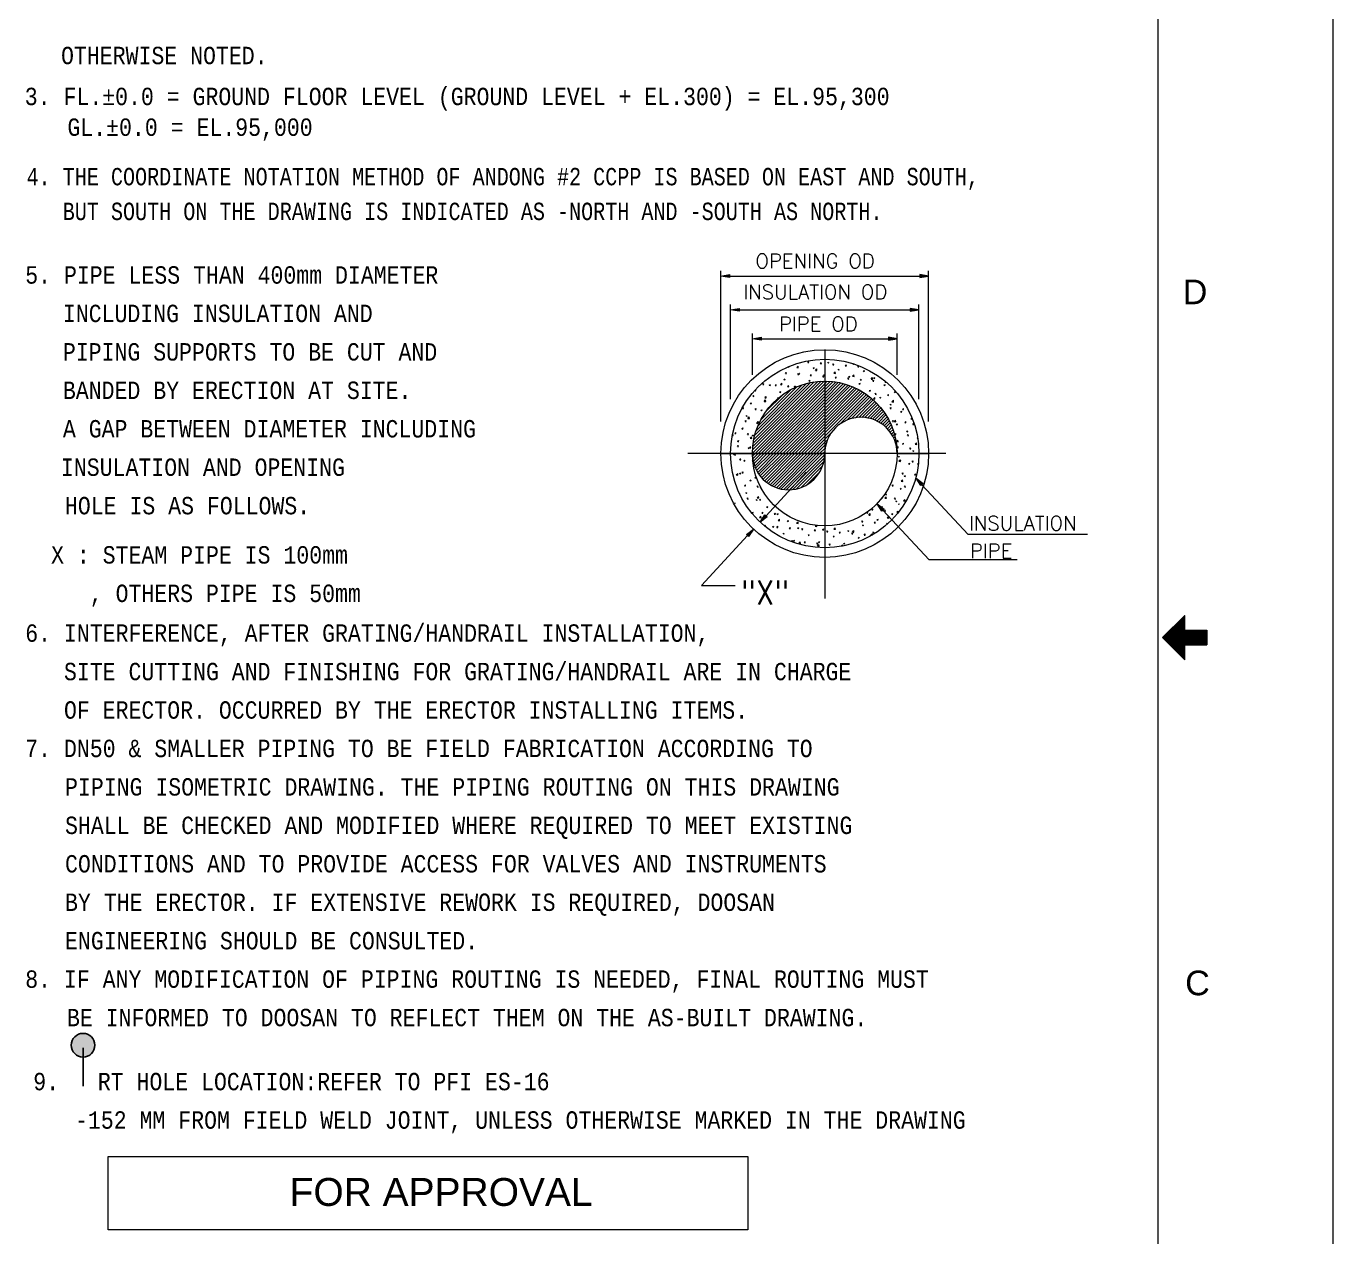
# Model space of a CAD drawing. Header units: inches. Extents: x 947 to 1788, y 0 to 594.
# Drawn here: x 1600.2 to 1787.9, y 211.4 to 385.2 of the extents above; entities that cross this region are included whole.
import ezdxf
from ezdxf.enums import TextEntityAlignment as Align

# ---------------------------------------------------------------- set-up
doc = ezdxf.new("R2010")
doc.units = ezdxf.units.IN
doc.header["$MEASUREMENT"] = 0
for name, color, linetype in [('1', 7, 'Continuous'), ('13', 7, 'Continuous'), ('2', 2, 'Continuous'), ('3', 3, 'Continuous'), ('4', 4, 'Continuous'), ('BG 0 -1', 7, 'Continuous'), ('FRAME', 7, 'Continuous')]:
    doc.layers.add(name, color=color, linetype=linetype)
doc.styles.add('Arial', font='arial.ttf')
doc.styles.add('MONOTXT', font='MONOTXT.shx', dxfattribs={"width": 0.8})
doc.styles.add('ROMANS', font='romans.shx', dxfattribs={"width": 0.8})

msp = doc.modelspace()

# ---------------------------------------------------------------- hatches: boundary and pattern name
at = {"linetype": 'Continuous'}
msp.add_hatch(color=2, dxfattribs=at).paths.add_polyline_path([(1608.42, 240.59), (1608.57, 240.58), (1608.71, 240.56), (1608.86, 240.53), (1609, 240.49), (1609.13, 240.43), (1609.27, 240.36), (1609.39, 240.28), (1609.51, 240.19), (1609.62, 240.09), (1609.72, 239.98), (1609.81, 239.87), (1609.89, 239.74), (1609.95, 239.61), (1610.01, 239.47), (1610.06, 239.33), (1610.09, 239.19), (1610.11, 239.04), (1610.11, 238.89), (1610.11, 238.75), (1610.09, 238.6), (1610.06, 238.45), (1610.01, 238.31), (1609.95, 238.18), (1609.89, 238.05), (1609.81, 237.92), (1609.72, 237.8), (1609.62, 237.69), (1609.51, 237.59), (1609.39, 237.5), (1609.27, 237.43), (1609.13, 237.36), (1609, 237.3), (1608.86, 237.26), (1608.71, 237.22), (1608.57, 237.2), (1608.42, 237.2), (1608.27, 237.2), (1608.12, 237.22), (1607.98, 237.26), (1607.84, 237.3), (1607.7, 237.36), (1607.57, 237.43), (1607.45, 237.5), (1607.33, 237.59), (1607.22, 237.69), (1607.12, 237.8), (1607.03, 237.92), (1606.95, 238.05), (1606.88, 238.18), (1606.82, 238.31), (1606.78, 238.45), (1606.75, 238.6), (1606.73, 238.75), (1606.72, 238.89), (1606.73, 239.04), (1606.75, 239.19), (1606.78, 239.33), (1606.82, 239.47), (1606.88, 239.61), (1606.95, 239.74), (1607.03, 239.87), (1607.12, 239.98), (1607.22, 240.09), (1607.33, 240.19), (1607.45, 240.28), (1607.57, 240.36), (1607.7, 240.43), (1607.84, 240.49), (1607.98, 240.53), (1608.12, 240.56), (1608.27, 240.58)])
at = {"layer": '13', "linetype": 'Continuous', "lineweight": 0}
for points in [[(1701.26, 349.53), (1701.26, 349.12), (1700.01, 349.33)], [(1728.59, 349.53), (1728.59, 349.12), (1729.84, 349.33)], [(1702.64, 344.68), (1702.64, 344.27), (1701.39, 344.47)], [(1727.19, 344.68), (1727.19, 344.27), (1728.44, 344.47)], [(1705.78, 340.54), (1705.78, 340.12), (1704.53, 340.33)], [(1724.07, 340.54), (1724.07, 340.12), (1725.32, 340.33)]]:
    msp.add_hatch(color=4, dxfattribs=at).paths.add_polyline_path(points)
at = {"layer": '4', "linetype": 'Continuous', "lineweight": 0}
for points in [[(1728.72, 319.23), (1728.03, 320.29), (1729.03, 319.52)], [(1723.12, 315.58), (1722.43, 316.64), (1723.43, 315.87)], [(1706.64, 314.77), (1705.64, 313.99), (1706.34, 315.06)], [(1703.69, 312.21), (1704.69, 312.98), (1703.99, 311.93)]]:
    msp.add_hatch(color=4, dxfattribs=at).paths.add_polyline_path(points)

# ---------------------------------------------------------------- linework, layer by layer
at = {"color": 4, "linetype": 'Continuous', "lineweight": 0}
for p, q in [((1714.92, 338.76), (1714.92, 323.83)), ((1709.66, 336.29), (1709.77, 336.22)), ((1709.77, 336.22), (1709.82, 336.37)), ((1710.91, 336.19), (1711.09, 336.39)), ((1710.91, 336.19), (1711.12, 336.16)), ((1711.12, 336.16), (1711.09, 336.39)), ((1712.49, 336.91), (1712.61, 337.06)), ((1712.49, 336.91), (1712.64, 336.89)), ((1712.64, 336.89), (1712.61, 337.06)), ((1713.24, 336.11), (1713.42, 336.17)), ((1713.24, 336.11), (1713.37, 336.02)), ((1713.37, 336.02), (1713.42, 336.17)), ((1713.57, 335.78), (1713.77, 335.98)), ((1713.79, 335.74), (1713.77, 335.98)), ((1714.28, 336.76), (1714.41, 336.89)), ((1714.28, 336.76), (1714.43, 336.74)), ((1714.43, 336.74), (1714.41, 336.89)), ((1715.34, 336.91), (1715.52, 336.98)), ((1715.34, 336.91), (1715.47, 336.83)), ((1715.47, 336.83), (1715.52, 336.98)), ((1716.08, 336.59), (1716.19, 336.74)), ((1716.08, 336.59), (1716.23, 336.58)), ((1716.23, 336.58), (1716.19, 336.74)), ((1716.83, 335.91), (1717.01, 335.97)), ((1716.83, 335.91), (1716.96, 335.82)), ((1716.96, 335.82), (1717.01, 335.97)), ((1717.87, 336.43), (1717.99, 336.58)), ((1717.87, 336.43), (1718.02, 336.42)), ((1718.02, 336.42), (1717.99, 336.58)), ((1718.93, 336.71), (1718.99, 336.73)), ((1718.93, 336.71), (1719.06, 336.63)), ((1719.06, 336.63), (1719.08, 336.71)), ((1719.67, 336.28), (1719.78, 336.42)), ((1719.67, 336.28), (1719.81, 336.27)), ((1719.81, 336.27), (1719.78, 336.42)), ((1704.53, 323.91), (1714.84, 334.23)), ((1704.54, 324.37), (1714.39, 334.22)), ((1704.58, 324.84), (1713.92, 334.18)), ((1704.64, 325.34), (1713.42, 334.12)), ((1704.73, 325.88), (1712.88, 334.03)), ((1709.04, 334.49), (1709.22, 334.56)), ((1709.04, 334.49), (1709.17, 334.41)), ((1709.17, 334.41), (1709.22, 334.56)), ((1709.26, 335.34), (1709.37, 335.48)), ((1709.26, 335.34), (1709.41, 335.33)), ((1709.41, 335.33), (1709.37, 335.48)), ((1711.04, 335.18), (1711.17, 335.33)), ((1711.04, 335.18), (1711.19, 335.17)), ((1711.14, 335.29), (1711.32, 335.37)), ((1711.14, 335.29), (1711.27, 335.22)), ((1711.19, 335.17), (1711.17, 335.33)), ((1711.27, 335.22), (1711.32, 335.37)), ((1712.63, 334.29), (1712.81, 334.36)), ((1712.63, 334.29), (1712.76, 334.21)), ((1712.76, 334.21), (1712.81, 334.36)), ((1712.83, 335.03), (1712.96, 335.17)), ((1712.83, 335.03), (1712.98, 335.02)), ((1712.98, 335.02), (1712.96, 335.17)), ((1713.57, 335.78), (1713.79, 335.74)), ((1714.63, 334.87), (1714.76, 335.02)), ((1714.63, 334.87), (1714.78, 334.86)), ((1714.73, 335.09), (1714.91, 335.17)), ((1714.73, 335.09), (1714.86, 335.02)), ((1714.78, 334.86), (1714.76, 335.02)), ((1714.86, 335.02), (1714.91, 335.17)), ((1714.92, 333.86), (1715.28, 334.22)), ((1714.92, 333.42), (1715.71, 334.19)), ((1714.92, 332.98), (1716.11, 334.16)), ((1714.92, 332.53), (1716.49, 334.11)), ((1714.92, 332.09), (1716.87, 334.04)), ((1716.24, 335.37), (1716.43, 335.57)), ((1716.24, 335.37), (1716.46, 335.33)), ((1716.33, 334.13), (1716.41, 334.16)), ((1716.39, 334.12), (1716.41, 334.16)), ((1716.42, 334.72), (1716.54, 334.86)), ((1716.42, 334.72), (1716.57, 334.71)), ((1716.46, 335.33), (1716.43, 335.57)), ((1716.57, 334.71), (1716.54, 334.86)), ((1718.22, 334.56), (1718.33, 334.71)), ((1718.22, 334.56), (1718.37, 334.54)), ((1718.33, 334.89), (1718.51, 334.97)), ((1718.33, 334.89), (1718.46, 334.82)), ((1718.37, 334.54), (1718.33, 334.71)), ((1718.46, 334.82), (1718.51, 334.97)), ((1718.91, 334.96), (1719.11, 335.16)), ((1718.91, 334.96), (1719.13, 334.92)), ((1719.13, 334.92), (1719.11, 335.16)), ((1720.01, 334.41), (1720.13, 334.54)), ((1720.01, 334.41), (1720.16, 334.38)), ((1720.16, 334.38), (1720.13, 334.54)), ((1720.43, 335.71), (1720.61, 335.77)), ((1720.43, 335.71), (1720.56, 335.62)), ((1720.56, 335.62), (1720.61, 335.77)), ((1721.57, 334.54), (1721.77, 334.74)), ((1721.57, 334.54), (1721.79, 334.51)), ((1721.79, 334.51), (1721.77, 334.74)), ((1721.81, 334.24), (1721.92, 334.38)), ((1721.81, 334.24), (1721.96, 334.23)), ((1721.92, 334.69), (1722.09, 334.77)), ((1721.92, 334.69), (1722.04, 334.62)), ((1721.96, 334.23), (1721.92, 334.38)), ((1722.04, 334.62), (1722.09, 334.77)), ((1723.59, 334.08), (1723.66, 334.17)), ((1723.59, 334.08), (1723.74, 334.07)), ((1723.74, 334.07), (1723.74, 334.09)), ((1704.57, 332.06), (1704.68, 332.19)), ((1704.72, 332.04), (1704.68, 332.19)), ((1704.86, 332.87), (1704.97, 332.79)), ((1704.87, 326.46), (1712.31, 333.89)), ((1704.88, 332.89), (1705.02, 332.94)), ((1704.91, 323.83), (1714.92, 333.86)), ((1704.97, 332.79), (1705.02, 332.94)), ((1705.06, 327.08), (1711.68, 333.71)), ((1705.31, 327.78), (1710.98, 333.46)), ((1705.34, 323.83), (1714.92, 333.42)), ((1705.69, 328.61), (1710.16, 333.07)), ((1705.78, 323.83), (1714.92, 332.98)), ((1706.01, 333.77), (1706.13, 333.92)), ((1706.01, 333.77), (1706.16, 333.76)), ((1706.16, 333.76), (1706.13, 333.92)), ((1706.23, 323.83), (1714.92, 332.53)), ((1706.34, 329.71), (1709.06, 332.42)), ((1706.94, 333.68), (1707.12, 333.76)), ((1706.94, 333.68), (1707.07, 333.61)), ((1707.07, 333.61), (1707.12, 333.76)), ((1707.81, 333.62), (1707.92, 333.76)), ((1707.81, 333.62), (1707.96, 333.61)), ((1707.96, 333.61), (1707.92, 333.76)), ((1708.43, 332.68), (1708.61, 332.74)), ((1708.43, 332.68), (1708.56, 332.59)), ((1708.56, 332.59), (1708.61, 332.74)), ((1708.57, 333.76), (1708.76, 333.96)), ((1708.57, 333.76), (1708.78, 333.72)), ((1708.78, 333.72), (1708.76, 333.96)), ((1709.59, 333.46), (1709.72, 333.61)), ((1709.59, 333.46), (1709.74, 333.44)), ((1709.74, 333.44), (1709.72, 333.61)), ((1710.53, 333.48), (1710.71, 333.56)), ((1710.53, 333.48), (1710.66, 333.41)), ((1710.66, 333.41), (1710.71, 333.56)), ((1714.92, 331.64), (1717.24, 333.97)), ((1714.92, 331.21), (1717.59, 333.88)), ((1714.92, 330.77), (1717.94, 333.78)), ((1714.92, 330.32), (1718.27, 333.67)), ((1714.92, 329.88), (1718.59, 333.56)), ((1714.92, 329.44), (1718.92, 333.43)), ((1714.92, 328.99), (1719.22, 333.29)), ((1714.92, 328.56), (1719.52, 333.16)), ((1714.92, 328.12), (1719.82, 333.01)), ((1714.92, 327.67), (1720.09, 332.84)), ((1714.92, 327.23), (1720.38, 332.68)), ((1714.92, 326.79), (1720.64, 332.51)), ((1714.92, 326.34), (1720.91, 332.33)), ((1717.04, 328.03), (1721.17, 332.14)), ((1719.82, 333.89), (1719.99, 333.96)), ((1719.82, 333.89), (1719.94, 333.81)), ((1719.94, 333.81), (1719.99, 333.96)), ((1720.46, 332.63), (1720.48, 332.67)), ((1720.48, 332.62), (1720.48, 332.67)), ((1721.32, 332.88), (1721.49, 332.96)), ((1721.32, 332.88), (1721.43, 332.81)), ((1721.43, 332.81), (1721.49, 332.96)), ((1722.14, 332.37), (1722.27, 332.51)), ((1722.14, 332.37), (1722.29, 332.34)), ((1722.29, 332.34), (1722.27, 332.51)), ((1723.42, 333.69), (1723.59, 333.76)), ((1723.42, 333.69), (1723.54, 333.61)), ((1723.54, 333.61), (1723.59, 333.76)), ((1723.94, 332.21), (1724.07, 332.34)), ((1723.94, 332.21), (1724.09, 332.19)), ((1724.09, 332.19), (1724.07, 332.34)), ((1724.91, 332.68), (1725.08, 332.76)), ((1724.91, 332.68), (1725.03, 332.61)), ((1725.03, 332.61), (1725.08, 332.76)), ((1703.12, 330.33), (1703.24, 330.47)), ((1703.12, 330.33), (1703.27, 330.32)), ((1703.27, 330.32), (1703.24, 330.47)), ((1704.23, 331.07), (1704.41, 331.13)), ((1704.23, 331.07), (1704.36, 330.98)), ((1704.36, 330.98), (1704.41, 331.13)), ((1704.57, 332.06), (1704.72, 332.04)), ((1704.91, 330.17), (1705.03, 330.32)), ((1705.06, 330.16), (1705.03, 330.32)), ((1706.23, 331.32), (1706.42, 331.53)), ((1706.23, 331.32), (1706.46, 331.29)), ((1706.33, 331.87), (1706.51, 331.94)), ((1706.33, 331.87), (1706.46, 331.79)), ((1706.36, 331.89), (1706.48, 332.04)), ((1706.36, 331.89), (1706.51, 331.88)), ((1706.46, 331.29), (1706.42, 331.53)), ((1706.46, 331.79), (1706.51, 331.94)), ((1706.51, 331.88), (1706.48, 332.04)), ((1706.67, 323.83), (1714.92, 332.09)), ((1707.11, 323.83), (1714.92, 331.64)), ((1707.56, 323.83), (1714.92, 331.21)), ((1707.99, 323.83), (1714.92, 330.77)), ((1708.16, 331.73), (1708.27, 331.88)), ((1708.16, 331.73), (1708.17, 331.73)), ((1708.28, 331.83), (1708.27, 331.88)), ((1708.43, 323.83), (1714.92, 330.32)), ((1718.07, 328.62), (1721.42, 331.96)), ((1718.76, 328.86), (1721.66, 331.76)), ((1719.32, 328.97), (1721.89, 331.54)), ((1719.81, 329.02), (1722.12, 331.33)), ((1720.26, 329.03), (1722.34, 331.12)), ((1720.67, 329.01), (1722.56, 330.88)), ((1721.06, 328.94), (1722.77, 330.66)), ((1721.42, 328.87), (1722.97, 330.42)), ((1721.91, 331.69), (1722.11, 331.89)), ((1721.91, 331.69), (1722.13, 331.66)), ((1722.13, 331.66), (1722.11, 331.89)), ((1722.81, 331.88), (1722.98, 331.94)), ((1722.81, 331.88), (1722.93, 331.79)), ((1722.93, 331.79), (1722.98, 331.94)), ((1724.29, 330.87), (1724.47, 330.94)), ((1724.29, 330.87), (1724.42, 330.79)), ((1724.29, 330.33), (1724.41, 330.47)), ((1724.29, 330.33), (1724.44, 330.31)), ((1724.44, 330.31), (1724.41, 330.47)), ((1724.42, 330.79), (1724.47, 330.94)), ((1724.57, 331.28), (1724.77, 331.48)), ((1724.57, 331.28), (1724.79, 331.24)), ((1724.79, 331.24), (1724.77, 331.48)), ((1726.08, 330.17), (1726.21, 330.31)), ((1726.23, 330.16), (1726.21, 330.31)), ((1703.47, 328.44), (1703.58, 328.59)), ((1703.47, 328.44), (1703.62, 328.43)), ((1703.62, 328.43), (1703.58, 328.59)), ((1703.62, 329.26), (1703.79, 329.32)), ((1703.62, 329.26), (1703.74, 329.17)), ((1703.74, 329.17), (1703.79, 329.32)), ((1703.89, 328.89), (1704.08, 329.09)), ((1703.89, 328.89), (1704.12, 328.86)), ((1704.12, 328.86), (1704.08, 329.09)), ((1704.91, 330.17), (1705.06, 330.16)), ((1705.26, 328.29), (1705.38, 328.43)), ((1705.41, 328.28), (1705.38, 328.43)), ((1705.73, 330.06), (1705.91, 330.13)), ((1705.73, 330.06), (1705.84, 329.98)), ((1705.84, 329.98), (1705.91, 330.13)), ((1708.88, 323.83), (1714.92, 329.88)), ((1709.32, 323.83), (1714.92, 329.44)), ((1709.77, 323.83), (1714.92, 328.99)), ((1710.21, 323.83), (1714.92, 328.56)), ((1721.76, 328.77), (1723.17, 330.17)), ((1722.08, 328.64), (1723.36, 329.92)), ((1722.39, 328.51), (1723.53, 329.66)), ((1722.68, 328.36), (1723.71, 329.38)), ((1722.96, 328.19), (1723.88, 329.11)), ((1723.22, 328.01), (1724.03, 328.83)), ((1723.46, 327.82), (1724.19, 328.54)), ((1724.63, 328.44), (1724.76, 328.59)), ((1724.63, 328.44), (1724.78, 328.43)), ((1724.78, 328.43), (1724.76, 328.59)), ((1724.91, 328.43), (1725.09, 328.63)), ((1724.91, 328.43), (1725.13, 328.39)), ((1725.13, 328.39), (1725.09, 328.63)), ((1725.79, 329.87), (1725.97, 329.93)), ((1725.79, 329.87), (1725.92, 329.78)), ((1725.92, 329.78), (1725.97, 329.93)), ((1726.08, 330.17), (1726.23, 330.16)), ((1726.43, 328.29), (1726.56, 328.43)), ((1726.58, 328.27), (1726.56, 328.43)), ((1727.28, 328.86), (1727.46, 328.93)), ((1727.28, 328.86), (1727.41, 328.78)), ((1727.41, 328.78), (1727.46, 328.92)), ((1701.68, 326.58), (1701.74, 326.66)), ((1701.78, 326.42), (1701.74, 326.66)), ((1702.02, 326.72), (1702.14, 326.87)), ((1702.02, 326.72), (1702.17, 326.71)), ((1702.17, 326.71), (1702.14, 326.87)), ((1703.02, 327.44), (1703.19, 327.51)), ((1703.02, 327.44), (1703.14, 327.36)), ((1703.14, 327.36), (1703.19, 327.51)), ((1703.82, 326.57), (1703.93, 326.71)), ((1703.82, 326.57), (1703.96, 326.56)), ((1703.96, 326.56), (1703.93, 326.71)), ((1704.51, 326.43), (1704.68, 326.51)), ((1704.63, 326.36), (1704.68, 326.51)), ((1705.12, 328.24), (1705.29, 328.32)), ((1705.12, 328.24), (1705.24, 328.17)), ((1705.24, 328.17), (1705.29, 328.32)), ((1705.26, 328.29), (1705.41, 328.28)), ((1710.64, 323.83), (1714.92, 328.12)), ((1711.09, 323.83), (1714.92, 327.67)), ((1711.53, 323.83), (1714.92, 327.23)), ((1711.97, 323.83), (1714.92, 326.79)), ((1714.92, 325.91), (1715.93, 326.91)), ((1723.69, 327.61), (1724.33, 328.24)), ((1723.92, 327.38), (1724.47, 327.94)), ((1724.12, 327.14), (1724.59, 327.63)), ((1724.32, 326.89), (1724.72, 327.31)), ((1724.49, 326.63), (1724.83, 326.97)), ((1724.66, 326.36), (1724.93, 326.63)), ((1724.98, 326.57), (1725.11, 326.71)), ((1724.98, 326.57), (1725.13, 326.56)), ((1725.13, 326.56), (1725.11, 326.71)), ((1725.18, 328.06), (1725.36, 328.12)), ((1725.18, 328.06), (1725.31, 327.97)), ((1725.31, 327.97), (1725.36, 328.12)), ((1726.43, 328.29), (1726.58, 328.27)), ((1726.67, 327.04), (1726.84, 327.12)), ((1726.67, 327.04), (1726.79, 326.97)), ((1726.78, 326.41), (1726.89, 326.56)), ((1726.79, 326.97), (1726.84, 327.12)), ((1726.93, 326.39), (1726.89, 326.56)), ((1727.57, 328.02), (1727.73, 328.18)), ((1727.57, 328.02), (1727.79, 327.98)), ((1727.79, 327.98), (1727.79, 327.99)), ((1701.66, 326.44), (1701.78, 326.42)), ((1702.37, 324.84), (1702.48, 324.98)), ((1702.37, 324.84), (1702.52, 324.83)), ((1702.41, 325.63), (1702.58, 325.69)), ((1702.41, 325.63), (1702.53, 325.54)), ((1702.52, 324.83), (1702.48, 324.98)), ((1702.53, 325.54), (1702.58, 325.69)), ((1703.91, 324.62), (1704.08, 324.69)), ((1703.91, 324.62), (1704.02, 324.54)), ((1704.02, 324.54), (1704.08, 324.69)), ((1704.16, 324.68), (1704.28, 324.83)), ((1704.16, 324.68), (1704.31, 324.67)), ((1704.22, 326.04), (1704.42, 326.24)), ((1704.22, 326.04), (1704.44, 326.01)), ((1704.31, 324.67), (1704.28, 324.83)), ((1704.44, 326.01), (1704.42, 326.24)), ((1704.51, 326.43), (1704.63, 326.36)), ((1712.42, 323.83), (1714.92, 326.34)), ((1712.86, 323.83), (1714.92, 325.91)), ((1713.29, 323.83), (1714.92, 325.47)), ((1713.74, 323.83), (1714.92, 325.02)), ((1714.92, 325.47), (1715.34, 325.88)), ((1714.92, 325.02), (1715.11, 325.21)), ((1714.92, 324.58), (1714.98, 324.64)), ((1724.81, 326.07), (1725.02, 326.28)), ((1724.94, 325.76), (1725.11, 325.92)), ((1725.06, 325.43), (1725.17, 325.54)), ((1725.16, 325.09), (1725.23, 325.16)), ((1725.23, 325.58), (1725.43, 325.78)), ((1725.23, 325.58), (1725.46, 325.54)), ((1725.23, 324.73), (1725.27, 324.77)), ((1725.33, 324.68), (1725.46, 324.83)), ((1725.33, 324.68), (1725.48, 324.67)), ((1725.46, 325.54), (1725.43, 325.78)), ((1725.48, 324.67), (1725.46, 324.83)), ((1726.07, 325.23), (1726.24, 325.31)), ((1726.07, 325.23), (1726.19, 325.14)), ((1726.19, 325.14), (1726.24, 325.31)), ((1726.78, 326.41), (1726.93, 326.39)), ((1727.12, 324.53), (1727.24, 324.67)), ((1727.27, 324.52), (1727.24, 324.67)), ((1727.91, 325.17), (1728.09, 325.37)), ((1727.91, 325.17), (1728.13, 325.13)), ((1728.13, 325.13), (1728.09, 325.37)), ((1728.17, 326.04), (1728.26, 326.08)), ((1728.17, 326.04), (1728.28, 325.96)), ((1700.01, 323.83), (1714.92, 323.83)), ((1701.79, 323.82), (1701.86, 323.84)), ((1701.79, 323.82), (1701.92, 323.73)), ((1701.86, 323.84), (1701.97, 323.88)), ((1701.88, 323.61), (1702.08, 323.81)), ((1701.92, 323.73), (1701.96, 323.84)), ((1701.96, 323.84), (1701.97, 323.88)), ((1702.11, 323.57), (1702.08, 323.81)), ((1702.72, 322.96), (1702.83, 323.11)), ((1702.72, 322.96), (1702.87, 322.94)), ((1702.87, 322.94), (1702.83, 323.11)), ((1703.29, 322.81), (1703.47, 322.88)), ((1703.29, 322.81), (1703.42, 322.73)), ((1703.42, 322.73), (1703.47, 322.88)), ((1704.51, 322.81), (1704.58, 322.89)), ((1704.51, 322.81), (1704.58, 322.79)), ((1704.54, 323.48), (1704.91, 323.83)), ((1704.59, 323.08), (1705.34, 323.83)), ((1704.66, 322.71), (1705.78, 323.83)), ((1704.74, 322.36), (1706.23, 323.83)), ((1704.86, 322.03), (1706.67, 323.83)), ((1704.98, 321.72), (1707.11, 323.83)), ((1705.13, 321.42), (1707.56, 323.83)), ((1705.29, 321.13), (1707.99, 323.83)), ((1705.47, 320.87), (1708.43, 323.83)), ((1705.66, 320.62), (1708.88, 323.83)), ((1705.86, 320.37), (1709.32, 323.83)), ((1706.07, 320.14), (1709.77, 323.83)), ((1706.31, 319.93), (1710.21, 323.83)), ((1706.54, 319.73), (1710.64, 323.83)), ((1706.79, 319.54), (1711.09, 323.83)), ((1707.07, 319.37), (1711.53, 323.83)), ((1707.36, 319.22), (1711.97, 323.83)), ((1707.66, 319.08), (1712.42, 323.83)), ((1707.97, 318.94), (1712.86, 323.83)), ((1708.31, 318.84), (1713.29, 323.83)), ((1708.66, 318.76), (1713.74, 323.83)), ((1709.03, 318.69), (1714.18, 323.83)), ((1709.43, 318.66), (1714.62, 323.83)), ((1709.87, 318.64), (1714.92, 323.69)), ((1710.34, 318.68), (1714.88, 323.22)), ((1714.18, 323.83), (1714.92, 324.58)), ((1714.62, 323.83), (1714.92, 324.13)), ((1714.92, 324.13), (1714.93, 324.14)), ((1725.29, 324.34), (1725.31, 324.36)), ((1725.32, 323.84), (1729.84, 323.84)), ((1725.46, 323.42), (1725.58, 323.33)), ((1725.57, 322.73), (1725.77, 322.93)), ((1725.57, 322.73), (1725.79, 322.69)), ((1725.58, 323.33), (1725.63, 323.49)), ((1725.68, 322.81), (1725.79, 322.94)), ((1725.68, 322.81), (1725.83, 322.79)), ((1725.79, 322.69), (1725.77, 322.93)), ((1725.83, 322.79), (1725.79, 322.94)), ((1727.12, 324.53), (1727.27, 324.52)), ((1727.47, 322.64), (1727.59, 322.79)), ((1727.56, 324.23), (1727.73, 324.29)), ((1727.56, 324.23), (1727.68, 324.14)), ((1727.62, 322.63), (1727.59, 322.79)), ((1727.68, 324.14), (1727.73, 324.29)), ((1702.22, 320.76), (1702.42, 320.96)), ((1702.44, 320.72), (1702.42, 320.96)), ((1702.68, 320.99), (1702.86, 321.07)), ((1702.68, 320.99), (1702.81, 320.91)), ((1702.81, 320.91), (1702.86, 321.07)), ((1703.06, 321.08), (1703.18, 321.23)), ((1703.06, 321.08), (1703.21, 321.07)), ((1703.21, 321.07), (1703.18, 321.23)), ((1704.86, 320.92), (1704.92, 321.01)), ((1704.86, 320.92), (1704.96, 320.92)), ((1710.88, 318.77), (1714.79, 322.68)), ((1711.52, 318.96), (1714.61, 322.06)), ((1712.34, 319.36), (1714.22, 321.22)), ((1726.02, 320.92), (1726.14, 321.07)), ((1726.02, 320.92), (1726.17, 320.91)), ((1726.17, 320.91), (1726.14, 321.07)), ((1726.94, 322.42), (1727.12, 322.48)), ((1726.94, 322.42), (1727.07, 322.33)), ((1727.07, 322.33), (1727.12, 322.48)), ((1727.47, 322.64), (1727.62, 322.63)), ((1727.82, 320.77), (1727.94, 320.91)), ((1727.97, 320.76), (1727.94, 320.91)), ((1728.23, 322.32), (1728.38, 322.47)), ((1728.23, 322.32), (1728.36, 322.29)), ((1702.21, 319.23), (1702.26, 319.26)), ((1702.22, 320.76), (1702.44, 320.72)), ((1702.23, 319.18), (1702.26, 319.26)), ((1703.41, 319.21), (1703.53, 319.34)), ((1703.41, 319.21), (1703.56, 319.19)), ((1703.56, 319.19), (1703.53, 319.34)), ((1704.18, 319.99), (1704.36, 320.06)), ((1704.18, 319.99), (1704.31, 319.91)), ((1704.31, 319.91), (1704.36, 320.06)), ((1704.88, 320.34), (1705.07, 320.53)), ((1704.88, 320.34), (1705.11, 320.31)), ((1705.11, 320.31), (1705.08, 320.49)), ((1705.21, 319.04), (1705.32, 319.19)), ((1705.21, 319.04), (1705.34, 319.03)), ((1705.34, 319.03), (1705.32, 319.19)), ((1705.67, 318.98), (1705.72, 319.01)), ((1705.67, 318.98), (1705.77, 318.91)), ((1724.58, 319.19), (1724.69, 319.34)), ((1724.58, 319.19), (1724.73, 319.18)), ((1724.73, 319.18), (1724.69, 319.34)), ((1725.89, 319.88), (1726.09, 320.08)), ((1725.89, 319.88), (1726.12, 319.84)), ((1726.12, 319.84), (1726.09, 320.08)), ((1726.34, 320.61), (1726.52, 320.67)), ((1726.34, 320.61), (1726.47, 320.52)), ((1726.37, 319.04), (1726.49, 319.18)), ((1726.37, 319.04), (1726.52, 319.03)), ((1726.47, 320.52), (1726.52, 320.67)), ((1726.52, 319.03), (1726.49, 319.18)), ((1727.82, 320.77), (1727.97, 320.76)), ((1702.69, 318.06), (1702.74, 318.11)), ((1702.77, 317.91), (1702.74, 318.11)), ((1703.57, 318.18), (1703.74, 318.24)), ((1703.57, 318.18), (1703.69, 318.09)), ((1703.69, 318.09), (1703.74, 318.24)), ((1703.76, 317.32), (1703.87, 317.47)), ((1703.76, 317.32), (1703.91, 317.31)), ((1703.91, 317.31), (1703.87, 317.47)), ((1705.06, 317.17), (1705.23, 317.24)), ((1705.06, 317.17), (1705.18, 317.08)), ((1705.18, 317.08), (1705.23, 317.24)), ((1705.22, 317.49), (1705.41, 317.69)), ((1705.22, 317.49), (1705.44, 317.46)), ((1705.44, 317.46), (1705.41, 317.69)), ((1705.54, 317.17), (1705.67, 317.31)), ((1705.54, 317.17), (1705.69, 317.16)), ((1705.69, 317.16), (1705.67, 317.31)), ((1723.14, 317.48), (1723.28, 317.47)), ((1723.22, 317.57), (1723.26, 317.62)), ((1723.28, 317.47), (1723.26, 317.62)), ((1723.57, 317.44), (1723.76, 317.64)), ((1723.57, 317.44), (1723.78, 317.41)), ((1723.63, 317.98), (1723.81, 318.04)), ((1723.63, 317.98), (1723.76, 317.89)), ((1723.76, 317.89), (1723.81, 318.04)), ((1723.78, 317.41), (1723.76, 317.64)), ((1724.92, 317.32), (1725.04, 317.46)), ((1724.92, 317.32), (1725.07, 317.31)), ((1725.07, 317.31), (1725.04, 317.46)), ((1725.73, 318.79), (1725.91, 318.86)), ((1725.73, 318.79), (1725.86, 318.71)), ((1725.86, 318.71), (1725.91, 318.86)), ((1726.23, 317.03), (1726.43, 317.23)), ((1726.46, 316.99), (1726.43, 317.23)), ((1701.88, 316.74), (1702.11, 316.7)), ((1704.23, 315.56), (1704.22, 315.58)), ((1704.46, 315.36), (1704.63, 315.42)), ((1704.46, 315.36), (1704.58, 315.27)), ((1704.58, 315.27), (1704.63, 315.42)), ((1705.89, 315.28), (1706.02, 315.43)), ((1705.89, 315.28), (1706.04, 315.27)), ((1706.04, 315.27), (1706.02, 315.43)), ((1706.56, 316.17), (1706.73, 316.23)), ((1706.56, 316.17), (1706.68, 316.08)), ((1706.68, 316.08), (1706.73, 316.23)), ((1707.68, 315.13), (1707.81, 315.27)), ((1707.83, 315.12), (1707.81, 315.27)), ((1720.93, 315.36), (1721.04, 315.28)), ((1720.96, 315.37), (1721.09, 315.43)), ((1721.04, 315.28), (1721.09, 315.43)), ((1721.68, 315.76), (1721.81, 315.89)), ((1721.68, 315.76), (1721.83, 315.74)), ((1721.83, 315.74), (1721.81, 315.89)), ((1723.02, 316.17), (1723.19, 316.23)), ((1723.02, 316.17), (1723.14, 316.08)), ((1723.14, 316.08), (1723.19, 316.23)), ((1723.48, 315.59), (1723.59, 315.74)), ((1723.48, 315.59), (1723.63, 315.58)), ((1723.63, 315.58), (1723.59, 315.74)), ((1724.52, 315.17), (1724.69, 315.23)), ((1724.64, 315.08), (1724.69, 315.23)), ((1725.12, 316.98), (1725.29, 317.04)), ((1725.12, 316.98), (1725.24, 316.89)), ((1725.24, 316.89), (1725.29, 317.04)), ((1725.27, 315.44), (1725.39, 315.58)), ((1725.27, 315.44), (1725.42, 315.43)), ((1725.42, 315.43), (1725.39, 315.58)), ((1725.46, 316.55), (1725.63, 316.63)), ((1726.23, 317.03), (1726.46, 316.99)), ((1705.54, 314.64), (1705.74, 314.84)), ((1705.54, 314.64), (1705.77, 314.61)), ((1705.77, 314.61), (1705.74, 314.84)), ((1705.94, 314.36), (1706.12, 314.42)), ((1705.94, 314.36), (1706.07, 314.27)), ((1706.07, 314.27), (1706.12, 314.42)), ((1706.27, 313.44), (1706.36, 313.54)), ((1706.33, 313.39), (1706.39, 313.39)), ((1706.39, 313.39), (1706.36, 313.54)), ((1707.43, 313.34), (1707.61, 313.41)), ((1707.56, 313.26), (1707.61, 313.41)), ((1707.68, 315.13), (1707.83, 315.12)), ((1708.03, 313.24), (1708.16, 313.39)), ((1708.04, 315.16), (1708.22, 315.22)), ((1708.04, 315.16), (1708.17, 315.07)), ((1708.18, 313.23), (1708.16, 313.39)), ((1708.17, 315.07), (1708.22, 315.22)), ((1708.22, 314.23), (1708.41, 314.43)), ((1708.22, 314.23), (1708.44, 314.19)), ((1708.44, 314.19), (1708.41, 314.43)), ((1709.48, 314.97), (1709.49, 314.98)), ((1709.48, 314.97), (1709.51, 314.97)), ((1709.53, 314.16), (1709.71, 314.22)), ((1709.53, 314.16), (1709.66, 314.07)), ((1709.66, 314.07), (1709.71, 314.22)), ((1710.88, 313.82), (1711.08, 314.02)), ((1710.88, 313.82), (1711.11, 313.78)), ((1711.11, 313.78), (1711.08, 314.02)), ((1713.56, 313.41), (1713.67, 313.52)), ((1713.56, 313.41), (1713.78, 313.37)), ((1713.78, 313.37), (1713.76, 313.51)), ((1720.24, 314.03), (1720.36, 314.17)), ((1720.24, 314.03), (1720.39, 314.02)), ((1720.32, 313.56), (1720.49, 313.62)), ((1720.32, 313.56), (1720.44, 313.47)), ((1720.39, 314.02), (1720.36, 314.17)), ((1720.44, 313.47), (1720.49, 313.62)), ((1721.23, 315.01), (1721.42, 315.21)), ((1721.23, 315.01), (1721.44, 314.97)), ((1721.44, 314.97), (1721.42, 315.21)), ((1722.03, 313.87), (1722.16, 314.02)), ((1722.03, 313.87), (1722.18, 313.86)), ((1722.18, 313.86), (1722.16, 314.02)), ((1722.42, 314.36), (1722.59, 314.42)), ((1722.42, 314.36), (1722.54, 314.27)), ((1722.54, 314.27), (1722.59, 314.42)), ((1723.83, 313.72), (1723.94, 313.86)), ((1723.83, 313.72), (1723.89, 313.71)), ((1723.89, 314.59), (1724.09, 314.79)), ((1723.89, 314.59), (1724.12, 314.56)), ((1723.96, 313.77), (1723.94, 313.86)), ((1724.12, 314.56), (1724.09, 314.79)), ((1724.52, 315.17), (1724.64, 315.08)), ((1707.43, 313.34), (1707.56, 313.26)), ((1708.03, 313.24), (1708.18, 313.23)), ((1708.93, 312.34), (1709.11, 312.41)), ((1708.93, 312.34), (1709.06, 312.26)), ((1709.06, 312.26), (1709.11, 312.41)), ((1709.83, 313.09), (1709.94, 313.23)), ((1709.83, 313.09), (1709.98, 313.08)), ((1709.98, 313.08), (1709.94, 313.23)), ((1711.03, 313.14), (1711.21, 313.21)), ((1711.03, 313.14), (1711.16, 313.06)), ((1711.16, 313.06), (1711.21, 313.21)), ((1711.62, 312.93), (1711.74, 313.08)), ((1711.62, 312.93), (1711.77, 312.92)), ((1711.77, 312.92), (1711.74, 313.08)), ((1712.52, 312.14), (1712.69, 312.21)), ((1712.52, 312.14), (1712.64, 312.06)), ((1712.64, 312.06), (1712.69, 312.21)), ((1713.42, 312.78), (1713.53, 312.92)), ((1713.42, 312.78), (1713.57, 312.76)), ((1713.57, 312.76), (1713.53, 312.92)), ((1714.62, 312.94), (1714.79, 313.01)), ((1714.62, 312.94), (1714.74, 312.86)), ((1714.74, 312.86), (1714.79, 313.01)), ((1715.21, 312.62), (1715.33, 312.76)), ((1715.21, 312.62), (1715.36, 312.61)), ((1715.36, 312.61), (1715.33, 312.76)), ((1716.12, 311.93), (1716.29, 312.01)), ((1716.12, 311.93), (1716.24, 311.86)), ((1716.22, 312.98), (1716.42, 313.19)), ((1716.22, 312.98), (1716.44, 312.96)), ((1716.24, 311.86), (1716.29, 312.01)), ((1716.44, 312.96), (1716.42, 313.19)), ((1716.99, 312.46), (1717.12, 312.61)), ((1716.99, 312.46), (1717.14, 312.44)), ((1717.14, 312.44), (1717.12, 312.61)), ((1718.22, 312.74), (1718.39, 312.81)), ((1718.22, 312.74), (1718.34, 312.66)), ((1718.34, 312.66), (1718.39, 312.81)), ((1718.79, 312.31), (1718.92, 312.44)), ((1718.79, 312.31), (1718.94, 312.29)), ((1718.89, 312.57), (1719.08, 312.78)), ((1718.89, 312.57), (1719.11, 312.54)), ((1718.94, 312.29), (1718.92, 312.44)), ((1719.11, 312.54), (1719.08, 312.78)), ((1719.71, 311.73), (1719.88, 311.81)), ((1719.71, 311.73), (1719.83, 311.66)), ((1719.83, 311.66), (1719.88, 311.81)), ((1720.58, 312.14), (1720.71, 312.29)), ((1720.58, 312.14), (1720.73, 312.13)), ((1720.73, 312.13), (1720.71, 312.29)), ((1721.56, 312.16), (1721.76, 312.37)), ((1721.56, 312.16), (1721.71, 312.13)), ((1721.77, 312.18), (1721.76, 312.37)), ((1721.81, 312.54), (1721.98, 312.61)), ((1721.81, 312.54), (1721.93, 312.46)), ((1721.93, 312.46), (1721.98, 312.61)), ((1710.17, 311.21), (1710.29, 311.36)), ((1710.17, 311.21), (1710.32, 311.19)), ((1710.32, 311.19), (1710.29, 311.36)), ((1710.42, 311.33), (1710.59, 311.39)), ((1710.42, 311.33), (1710.54, 311.24)), ((1710.54, 311.24), (1710.59, 311.39)), ((1711.22, 310.97), (1711.41, 311.17)), ((1711.22, 310.97), (1711.44, 310.93)), ((1711.44, 310.93), (1711.41, 311.17)), ((1711.97, 311.06), (1712.09, 311.19)), ((1711.97, 311.06), (1712.12, 311.04)), ((1712.12, 311.04), (1712.09, 311.19)), ((1713.76, 310.89), (1713.88, 311.04)), ((1713.76, 310.89), (1713.91, 310.88)), ((1713.91, 310.88), (1713.88, 311.04)), ((1713.88, 310.56), (1714.08, 310.76)), ((1713.88, 310.56), (1714.11, 310.52)), ((1714.02, 311.13), (1714.19, 311.19)), ((1714.02, 311.13), (1714.14, 311.04)), ((1714.11, 310.52), (1714.08, 310.76)), ((1714.14, 311.04), (1714.19, 311.19)), ((1715.56, 310.74), (1715.67, 310.88)), ((1715.56, 310.74), (1715.71, 310.73)), ((1715.71, 310.73), (1715.67, 310.88)), ((1717.34, 310.58), (1717.47, 310.72)), ((1717.34, 310.58), (1717.49, 310.57)), ((1717.49, 310.57), (1717.47, 310.72)), ((1717.61, 310.93), (1717.78, 310.99)), ((1717.61, 310.93), (1717.73, 310.84)), ((1717.73, 310.84), (1717.78, 310.99))]:
    msp.add_line(p, q, dxfattribs=at)
at = {"color": 2}
msp.add_line((1608.42, 233), (1608.42, 238.5), dxfattribs=at)
at = {"color": 2, "linetype": 'Continuous'}
msp.add_circle((1608.42, 238.89), 1.7, dxfattribs=at)
at = {"color": 4, "linetype": 'Continuous', "lineweight": 0}
for centre, start, end in [((1720.12, 323.84), 0, 180), ((1709.73, 323.84), 180, 0)]:
    msp.add_arc(centre, 5.2, start, end, dxfattribs=at)
at = {"layer": '1', "color": 4, "linetype": 'Continuous', "lineweight": 0}
for p, q in [((1714.92, 337.52), (1714.92, 303.02)), ((1732.29, 323.83), (1695.28, 323.83))]:
    msp.add_line(p, q, dxfattribs=at)
at = {"layer": '13', "color": 4, "linetype": 'Continuous', "lineweight": 0}
for p, q in [((1700.01, 328.46), (1700.01, 350.08)), ((1701.26, 349.33), (1728.59, 349.33)), ((1729.84, 328.46), (1729.84, 350.08)), ((1701.39, 331.63), (1701.39, 345.22)), ((1702.64, 344.47), (1727.19, 344.47)), ((1728.44, 331.63), (1728.44, 345.22)), ((1704.53, 335.12), (1704.53, 341.08)), ((1705.78, 340.33), (1724.07, 340.33)), ((1725.32, 335.12), (1725.32, 341.08))]:
    msp.add_line(p, q, dxfattribs=at)
at = {"layer": '13', "color": 4, "linetype": 'Continuous', "lineweight": 0, "flags": 128}
for points in [[(1701.26, 349.53), (1701.26, 349.12), (1700.01, 349.33)], [(1728.59, 349.53), (1728.59, 349.12), (1729.84, 349.33)], [(1702.64, 344.68), (1702.64, 344.27), (1701.39, 344.47)], [(1727.19, 344.68), (1727.19, 344.27), (1728.44, 344.47)], [(1705.78, 340.54), (1705.78, 340.12), (1704.53, 340.33)], [(1724.07, 340.54), (1724.07, 340.12), (1725.32, 340.33)]]:
    msp.add_lwpolyline(points, close=True, dxfattribs=at)
at = {"layer": '3', "color": 4, "linetype": 'Continuous', "lineweight": 0}
for radius in [14.91, 13.53, 10.39]:
    msp.add_circle((1714.92, 323.84), radius, dxfattribs=at)
at = {"layer": '4', "color": 4, "linetype": 'Continuous', "lineweight": 0}
for p, q in [((1706.49, 314.92), (1712.27, 321.17)), ((1728.88, 319.37), (1735.51, 312.22)), ((1723.28, 315.72), (1729.91, 308.56)), ((1752.63, 312.22), (1735.51, 312.22)), ((1742.53, 308.56), (1729.91, 308.56))]:
    msp.add_line(p, q, dxfattribs=at)
at = {"layer": '4', "color": 4, "linetype": 'Continuous', "lineweight": 0, "flags": 128}
for points in [[(1728.72, 319.23), (1728.03, 320.29), (1729.03, 319.52)], [(1723.12, 315.58), (1722.43, 316.64), (1723.43, 315.87)], [(1706.64, 314.77), (1705.64, 313.99), (1706.34, 315.06)], [(1703.69, 312.21), (1704.69, 312.98), (1703.99, 311.93)]]:
    msp.add_lwpolyline(points, close=True, dxfattribs=at)
msp.add_lwpolyline([(1703.84, 312.07), (1697.22, 304.91), (1702.06, 304.91)], dxfattribs=at)
at = {"layer": 'BG 0 -1', "color": 7, "linetype": 'Continuous', "lineweight": 9}
for p, q in [((1787.88, 594), (1787.88, 0)), ((1762.81, 18.11), (1762.81, 576.75)), ((1766.6, 300.61), (1763.42, 297.43)), ((1766.6, 299.89), (1766.24, 300.25)), ((1766.6, 300.01), (1766.3, 300.31)), ((1766.6, 300.14), (1766.37, 300.37)), ((1766.6, 300.26), (1766.43, 300.43)), ((1766.6, 300.39), (1766.49, 300.5)), ((1766.6, 300.51), (1766.55, 300.56)), ((1766.6, 298.49), (1766.6, 300.61)), ((1766.6, 296.13), (1764.37, 298.37)), ((1766.6, 296.26), (1764.43, 298.43)), ((1766.62, 296.37), (1764.49, 298.5)), ((1766.75, 296.37), (1764.55, 298.56)), ((1766.87, 296.37), (1764.62, 298.62)), ((1767, 296.37), (1764.68, 298.68)), ((1767.12, 296.37), (1764.74, 298.75)), ((1767.25, 296.37), (1764.8, 298.81)), ((1767.37, 296.37), (1764.87, 298.87)), ((1767.5, 296.37), (1764.93, 298.93)), ((1767.62, 296.37), (1764.99, 299)), ((1767.75, 296.37), (1765.05, 299.06)), ((1767.87, 296.37), (1765.12, 299.12)), ((1768, 296.37), (1765.18, 299.18)), ((1768.12, 296.37), (1765.24, 299.25)), ((1768.25, 296.37), (1765.3, 299.31)), ((1768.37, 296.37), (1765.37, 299.37)), ((1768.5, 296.37), (1765.43, 299.43)), ((1768.62, 296.37), (1765.49, 299.5)), ((1766.6, 298.51), (1765.55, 299.56)), ((1766.6, 298.63), (1765.62, 299.62)), ((1766.6, 298.76), (1765.68, 299.68)), ((1766.6, 298.88), (1765.74, 299.75)), ((1766.6, 299.01), (1765.8, 299.81)), ((1766.6, 299.13), (1765.87, 299.87)), ((1766.6, 299.26), (1765.93, 299.93)), ((1766.6, 299.38), (1765.99, 300)), ((1766.6, 299.51), (1766.05, 300.06)), ((1766.6, 299.63), (1766.12, 300.12)), ((1766.6, 299.76), (1766.18, 300.18)), ((1766.6, 298.49), (1769.79, 298.49)), ((1768.75, 296.37), (1766.63, 298.49)), ((1768.87, 296.37), (1766.75, 298.49)), ((1769, 296.37), (1766.88, 298.49)), ((1769.12, 296.37), (1767, 298.49)), ((1769.25, 296.37), (1767.13, 298.49)), ((1769.37, 296.37), (1767.25, 298.49)), ((1769.5, 296.37), (1767.38, 298.49)), ((1769.62, 296.37), (1767.5, 298.49)), ((1769.75, 296.37), (1767.63, 298.49)), ((1769.79, 296.45), (1767.75, 298.49)), ((1769.79, 296.58), (1767.88, 298.49)), ((1769.79, 296.7), (1768, 298.49)), ((1769.79, 296.83), (1768.13, 298.49)), ((1769.79, 296.95), (1768.25, 298.49)), ((1769.79, 297.08), (1768.38, 298.49)), ((1769.79, 297.2), (1768.5, 298.49)), ((1769.79, 297.33), (1768.63, 298.49)), ((1769.79, 297.45), (1768.75, 298.49)), ((1769.79, 297.58), (1768.88, 298.49)), ((1769.79, 297.7), (1769, 298.49)), ((1769.79, 297.83), (1769.13, 298.49)), ((1769.79, 297.95), (1769.25, 298.49)), ((1769.79, 298.08), (1769.38, 298.49)), ((1769.79, 298.2), (1769.5, 298.49)), ((1769.79, 298.33), (1769.63, 298.49)), ((1769.79, 298.45), (1769.75, 298.49)), ((1769.79, 298.49), (1769.79, 296.37)), ((1763.42, 297.43), (1766.6, 294.24)), ((1766.6, 294.26), (1763.43, 297.43)), ((1766.6, 294.38), (1763.49, 297.5)), ((1766.6, 294.51), (1763.55, 297.56)), ((1766.6, 294.63), (1763.62, 297.62)), ((1766.6, 294.76), (1763.68, 297.68)), ((1766.6, 294.88), (1763.74, 297.75)), ((1766.6, 295.01), (1763.8, 297.81)), ((1766.6, 295.13), (1763.87, 297.87)), ((1766.6, 295.26), (1763.93, 297.93)), ((1766.6, 295.38), (1763.99, 298)), ((1766.6, 295.51), (1764.05, 298.06)), ((1766.6, 295.63), (1764.12, 298.12)), ((1766.6, 295.76), (1764.18, 298.18)), ((1766.6, 295.88), (1764.24, 298.25)), ((1766.6, 296.01), (1764.3, 298.31)), ((1766.6, 294.24), (1766.6, 296.37)), ((1766.6, 296.37), (1769.79, 296.37))]:
    msp.add_line(p, q, dxfattribs=at)
at = {"layer": 'BG 0 -1', "color": 1, "linetype": 'Continuous', "lineweight": 9}
for p, q in [((1612.05, 222.91), (1703.88, 222.91)), ((1612.05, 212.37), (1612.05, 222.91)), ((1703.88, 222.91), (1703.88, 212.37)), ((1703.88, 212.37), (1612.05, 212.37))]:
    msp.add_line(p, q, dxfattribs=at)

# ---------------------------------------------------------------- texts
at = {"layer": '2', "color": 4, "linetype": 'Continuous', "lineweight": 0, "style": 'ROMANS'}
for s, height, p in [('OPENING OD', 2.062, (1704.96, 350.45)), ('INSULATION OD', 2.0625, (1703.22, 346.02)), ('PIPE OD', 2.062, (1708.34, 341.4)), ('INSULATION', 2.062, (1735.62, 312.81)), ('PIPE', 2.062, (1735.76, 308.83))]:
    msp.add_text(s, height=height, dxfattribs=at).set_placement(p)
at = {"layer": '2', "color": 4, "linetype": 'Continuous', "lineweight": 0, "style": 'ROMANS', "width": 0.900007}
msp.add_text('"X"', height=3.437, dxfattribs=at).set_placement((1702.92, 302.18))
at = {"layer": 'BG 0 -1', "color": 7, "style": 'Arial', "width": 0.992063}
for s, p in [('D', (1766.32, 345.28)), ('C', (1766.67, 246.06))]:
    msp.add_text(s, height=3.54, dxfattribs=at).set_placement(p)
at = {"layer": 'FRAME', "color": 2, "style": 'MONOTXT', "width": 0.8566}
for s, p in [('    OTHERWISE NOTED.', (1597.85, 380.99)), ('5. PIPE LESS THAN 400mm DIAMETER', (1600.12, 349.48)), ('  INCLUDING INSULATION AND', (1601.82, 343.96)), ('  PIPING SUPPORTS TO BE CUT AND ', (1601.82, 338.44)), ('  BANDED BY ERECTION AT SITE.', (1601.82, 332.92)), ('  A GAP BETWEEN DIAMETER INCLUDING', (1601.82, 327.4)), ('  INSULATION AND OPENING', (1601.54, 321.88)), ('  HOLE IS AS FOLLOWS.', (1602.11, 316.36)), ('  X : STEAM PIPE IS 100mm', (1600.12, 309.29)), ('     , OTHERS PIPE IS 50mm', (1600.12, 303.77)), ('6. INTERFERENCE, AFTER GRATING/HANDRAIL INSTALLATION, ', (1600.12, 298.06)), ('   SITE CUTTING AND FINISHING FOR GRATING/HANDRAIL ARE IN CHARGE', (1600.12, 292.54)), ('   OF ERECTOR. OCCURRED BY THE ERECTOR INSTALLING ITEMS.', (1600.12, 287.02)), ('7. DN50 & SMALLER PIPING TO BE FIELD FABRICATION ACCORDING TO ', (1600.12, 281.5)), ('    PIPING ISOMETRIC DRAWING. THE PIPING ROUTING ON THIS DRAWING', (1598.42, 275.98)), ('    SHALL BE CHECKED AND MODIFIED WHERE REQUIRED TO MEET EXISTING ', (1598.42, 270.46)), ('    CONDITIONS AND TO PROVIDE ACCESS FOR VALVES AND INSTRUMENTS ', (1598.42, 264.94)), ('    BY THE ERECTOR. IF EXTENSIVE REWORK IS REQUIRED, DOOSAN', (1598.42, 259.42)), ('    ENGINEERING SHOULD BE CONSULTED.', (1598.42, 253.9)), ('8. IF ANY MODIFICATION OF PIPING ROUTING IS NEEDED, FINAL ROUTING MUST ', (1600.12, 248.38)), ('    BE INFORMED TO DOOSAN TO REFLECT THEM ON THE AS-BUILT DRAWING.', (1598.7, 242.86)), ('9.   RT HOLE LOCATION:REFER TO PFI ES-16 ', (1601.27, 233.67)), ('    -152 MM FROM FIELD WELD JOINT, UNLESS OTHERWISE MARKED IN THE DRAWING ', (1599.85, 228.15))]:
    msp.add_text(s, height=2.5, dxfattribs=at).set_placement(p, align=Align.MIDDLE_LEFT)
at = {"layer": 'FRAME', "color": 2}
for s, height, style, width, p in [('3. FL.±0.0 = GROUND FLOOR LEVEL (GROUND LEVEL + EL.300) = EL.95,300', 2.5, 'MONOTXT', 0.8566, (1600.05, 373.86)), (' GL.±0.0 = EL.95,000', 2.5, 'MONOTXT', 0.8566, (1604.32, 369.45)), ('FOR APPROVAL', 4, 'Arial', 1.000881, (1638.08, 215.82))]:
    msp.add_text(s, height=height, dxfattribs=dict(at, style=style, width=width)).set_placement(p)
at = {"layer": 'FRAME', "color": 2, "char_height": 2.5, "width": 378.0263, "attachment_point": 1, "style": 'MONOTXT'}
for s, insert in [('4. THE COORDINATE NOTATION METHOD OF ANDONG #2 CCPP IS BASED ON EAST AND SOUTH, ', (1600.31, 364.85)), ('   BUT SOUTH ON THE DRAWING IS INDICATED AS -NORTH AND -SOUTH AS NORTH.', (1600.31, 359.86))]:
    msp.add_mtext(s, dxfattribs=dict(at, insert=insert))

doc.saveas('drawing.dxf')
